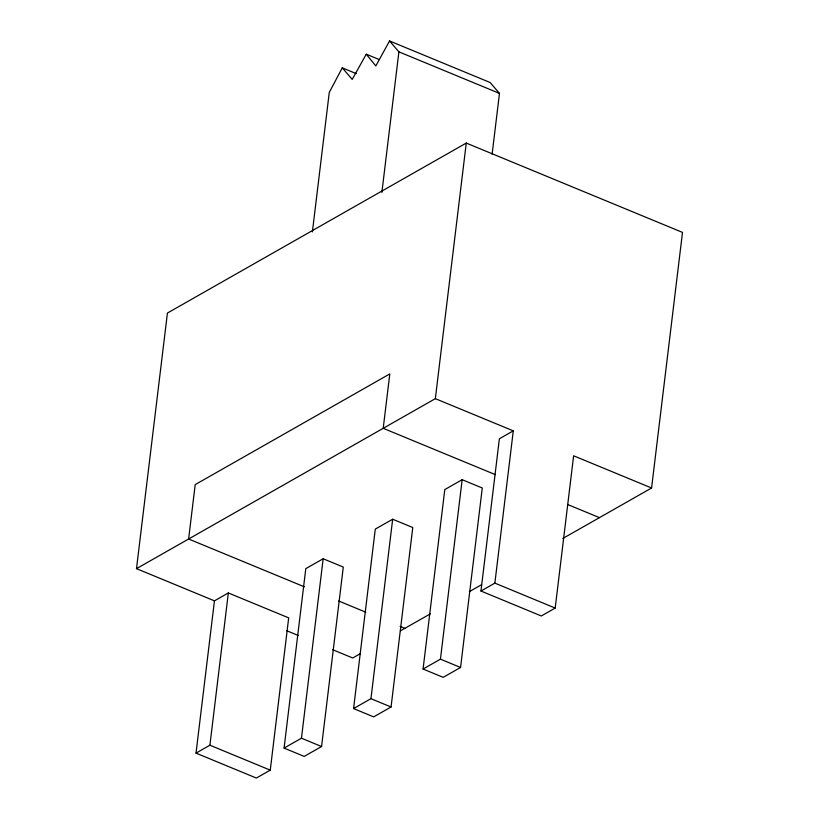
<?xml version="1.0" encoding="UTF-8"?>
<svg xmlns="http://www.w3.org/2000/svg" width="819" height="819" viewBox="0 0 819 819"><rect width="100%" height="100%" fill="white"/><g stroke="black" fill="none" stroke-linecap="round" stroke-linejoin="round"><path stroke-width="1.23" d="M214.445 600.849L196.017 753.122L256.357 778.05L270.26 770.147L288.687 617.874L228.337 592.946L214.445 600.849L136.497 568.652L167.424 313.053L466.267 143.069L682.503 232.401L651.576 487.991L562.755 538.513M196.017 753.122L209.91 745.208L228.337 592.946M312.387 231.9L329.269 92.445L342.26 67.834L356.296 73.638M284.07 748.095L305.794 568.642L323.167 558.753L343.284 567.065L321.56 746.529L304.187 756.408L284.07 748.095L301.453 738.216L321.56 746.529M301.453 738.216L323.167 558.753M381.879 192.424L398.894 51.843L389.537 40.95L375.829 65.96L366.257 54.197L352.201 79.402L342.26 67.834M353.573 708.568L375.286 529.105L392.67 519.226L412.776 527.538L391.062 706.992L373.689 716.881L353.573 708.568L370.946 698.679L391.062 706.992M370.946 698.679L392.67 519.226M136.497 568.652L435.339 398.658L466.267 143.069M423.075 669.031L444.789 489.578L462.162 479.688L482.278 488.001L460.565 667.465L443.181 677.344L423.075 669.031L440.448 659.152L460.565 667.465M492.117 154.187L499.467 93.397L490.11 82.504L389.537 40.95M440.448 659.152L462.162 479.688M480.958 591.031L499.385 438.769L513.288 430.855L494.86 583.128L480.958 591.031L541.298 615.97L555.2 608.056L573.628 455.794L651.576 487.991M360.493 653.572L352.733 657.985L332.657 649.692M400.419 630.855L430.436 613.789M469.348 591.646L481.582 584.694M398.894 51.843L499.467 93.397M366.257 54.197L379.115 59.511M435.339 398.658L513.288 430.855M495.464 474.682L383.21 428.306L389.793 373.925L195.198 484.623L188.616 539.004L304.422 586.844M567.547 504.463L599.447 517.639M494.86 583.128L555.2 608.056M338.687 600.992L365.868 612.223M400.133 626.381L404.852 628.337M286.599 630.661L298.403 635.544M209.91 745.208L270.26 770.147"/></g></svg>
